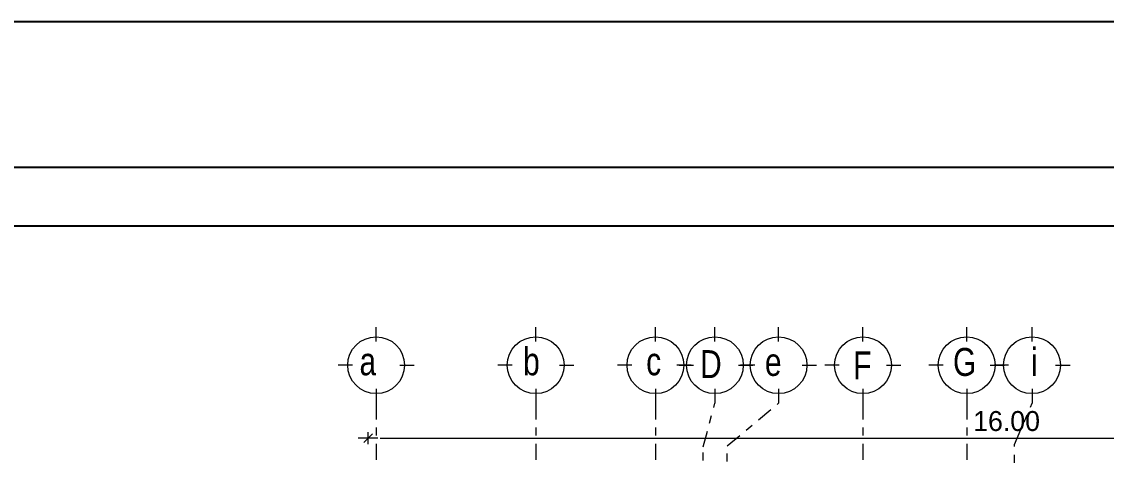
# Model space of a CAD drawing. Header units: inches. Extents: x -1583 to -1389, y -6910 to -6586.
# Drawn here: x -1457.26 to -1443.67, y -6591.91 to -6586.44 of the extents above; entities that cross this region are included whole.
import ezdxf

# ---------------------------------------------------------------- set-up
doc = ezdxf.new("R2010")
doc.units = ezdxf.units.IN
doc.header["$MEASUREMENT"] = 0
doc.linetypes.add('CENTERX2', pattern=[101.6, 63.5, -12.7, 12.7, -12.7])
doc.linetypes.add('DASHDOTX2', pattern=[50.8, 25.4, -12.7, 0, -12.7])
doc.layers.add('Axsis', color=8, linetype='CENTERX2')
doc.layers.add('xyz', color=93, linetype='Continuous')
for name, color, linetype, lineweight in [('dime', 240, 'Continuous', 13), ('ejes', 134, 'Continuous', 15), ('F DIM IN', 147, 'Continuous', 5), ('wall', 7, 'Continuous', 30)]:
    doc.layers.add(name, color=color, linetype=linetype, lineweight=lineweight)
doc.styles.add('ARIAL', font='arialbd.ttf', dxfattribs={"width": 0.8, "height": 500})
doc.styles.add('SOSA', font='sosa.shx')
doc.dimstyles.new('DIM-50', dxfattribs={"dimtxt": 0.25, "dimasz": 0.15, "dimexe": 0, "dimexo": 0, "dimgap": 0.05, "dimtad": 1, "dimzin": 0, "dimdsep": 46, "dimtxsty": 'SOSA', "dimblk1": 'DIM-TICK', "dimblk2": 'DIM-TICK', "dimsah": 1, "dimcen": 1, "dimse1": 1, "dimse2": 1, "dimclrd": 251, "dimclrt": 4, "dimadec": 0, "dimazin": 0, "dimtfac": 1.5, "dimtix": 1, "dimtmove": 0, "dimatfit": 0, "dimldrblk": 'DIM-TICK', "dimfxl": 1, "dimtolj": 1, "dimtzin": 0, "dimarcsym": 0})

# ---------------------------------------------------------------- blocks, each defined once
blk = doc.blocks.new('kalesh')
at = {"layer": 'Defpoints'}
blk.add_lwpolyline([(3940.9584, 559.483), (3987.589, 559.483), (3987.589, 592.3464), (3940.9584, 592.3464)], close=True, dxfattribs=at)
at = {"layer": 'xyz', "ltscale": 0.2}
for p, q in [((3943.1791, 591.2361), (3984.8134, 591.2361)), ((3943.2525, 590.788), (3984.8868, 590.788))]:
    blk.add_line(p, q, dxfattribs=at)
blk = doc.blocks.new('1215447849')
at = {"layer": 'F DIM IN', "color": 0}
for p, q in [((2873.41, -5903.636), (2873.41, -5903.456)), ((2873.114, -5903.932), (2872.934, -5903.932)), ((2873.706, -5903.932), (2873.886, -5903.932)), ((2873.41, -5904.228), (2873.41, -5904.408))]:
    blk.add_line(p, q, dxfattribs=at)
blk.add_circle((2873.41, -5903.932), 0.356, dxfattribs=at)
blk = doc.blocks.new('DIM-TICK')
for p, q in [((-0.82, 0), (0.82, 0)), ((-0.354, -0.354), (0.354, 0.354)), ((0, 0.5), (0, -0.5))]:
    blk.add_line(p, q)
blk = doc.blocks.new('*D23')
at = {"layer": 'Defpoints', "color": 0, "transparency": 16777216}
for p in [(-1781.62, -6596.532), (-1797.62, -6599.095), (-1781.62, -6621.495)]:
    blk.add_point(p, dxfattribs=at)
at = {"layer": 'dime', "color": 251, "lineweight": -2, "transparency": 16777216}
blk.add_line((-1797.47, -6596.532), (-1781.77, -6596.532), dxfattribs=at)
at = {"layer": 'dime', "color": 251, "lineweight": -2, "transparency": 16777216, "xscale": 0.15, "yscale": 0.15, "zscale": 0.15, "rotation": 180}
blk.add_blockref('DIM-TICK', (-1797.62, -6596.532), dxfattribs=at)
at = {"layer": 'dime', "color": 251, "lineweight": -2, "transparency": 16777216, "xscale": 0.15, "yscale": 0.15, "zscale": 0.15}
blk.add_blockref('DIM-TICK', (-1781.62, -6596.532), dxfattribs=at)
at = {"layer": 'dime', "color": 4, "transparency": 16777216, "insert": (-1789.62, -6596.319), "char_height": 0.25, "attachment_point": 5, "style": 'SOSA'}
blk.add_mtext('\\A1;16.00', dxfattribs=at)
blk = doc.blocks.new('25698555')
at = {"layer": 'Axsis', "color": 251, "linetype": 'DASHDOTX2', "lineweight": 5, "ltscale": 0.008, "true_color": 0x636466}
for p, q in [((-1797.52, -6596.095), (-1797.52, -6632.095)), ((-1795.52, -6596.095), (-1795.52, -6632.095)), ((-1794.02, -6596.095), (-1794.02, -6632.095)), ((-1791.42, -6596.095), (-1791.42, -6632.095)), ((-1790.12, -6596.095), (-1790.12, -6632.095))]:
    blk.add_line(p, q, dxfattribs=at)
for points in [[(-1793.275, -6632.095), (-1793.42, -6631.551), (-1793.42, -6596.639), (-1793.275, -6596.095)], [(-1792.477, -6632.095), (-1793.12, -6631.563), (-1793.12, -6596.626), (-1792.477, -6596.095)], [(-1789.301, -6632.095), (-1789.52, -6631.579), (-1789.52, -6596.611), (-1789.301, -6596.095)]]:
    blk.add_lwpolyline(points, dxfattribs=at)
at = {"layer": 'wall', "color": 116, "true_color": 0x136734}
for p in [(-4670.93, -691.686), (-4668.93, -691.686), (-4667.43, -691.686), (-4666.685, -691.686), (-4665.887, -691.686), (-4664.83, -691.686), (-4663.53, -691.686), (-4662.711, -691.686)]:
    blk.add_blockref('1215447849', p, dxfattribs=at)
at = {"layer": 'ejes', "color": 116, "ltscale": 0.05, "true_color": 0x136734, "char_height": 0.35, "width": 0.37193, "attachment_point": 1, "style": 'ARIAL'}
for s, insert in [('{\\fBankGothic Md BT|b0|i0|c0|p34;a}', (-1797.728, -6595.394)), ('{\\fBankGothic Md BT|b0|i0|c0|p34;b}', (-1795.678, -6595.394)), ('{\\fBankGothic Md BT|b0|i0|c0|p34;c}', (-1794.136, -6595.394)), ('{\\fBankGothic Md BT|b0|i0|c0|p34;D}', (-1793.46, -6595.429)), ('{\\fBankGothic Md BT|b0|i0|c0|p34;e}', (-1792.648, -6595.402)), ('{\\fBankGothic Md BT|b0|i0|c0|p34;F}', (-1791.542, -6595.446)), ('{\\fBankGothic Md BT|b0|i0|c0|p34;G}', (-1790.291, -6595.402)), ('{\\fBankGothic Md BT|b0|i0|c0|p34;i}', (-1789.313, -6595.402))]:
    blk.add_mtext(s, dxfattribs=dict(at, insert=insert))
at = {"layer": 'dime', "color": 1}
dim = blk.add_linear_dim(base=(-1781.62, -6596.532), p1=(-1797.62, -6599.095), p2=(-1781.62, -6621.495), dimstyle='DIM-50', dxfattribs=at)
dim.commit()
dim.dimension.update_dxf_attribs({"geometry": '*D23', "text_midpoint": (-1789.62, -6596.319)})

msp = doc.modelspace()

# ---------------------------------------------------------------- block references
at = {"xscale": 1.641908620799998, "yscale": 1.641908620799998, "zscale": 1.641908620799998}
msp.add_blockref('kalesh', (-7941.853, -7559.017), dxfattribs=at)
at = {"layer": 'dime', "color": 1}
msp.add_blockref('25698555', (344.701, 4.876), dxfattribs=at)

doc.saveas('drawing.dxf')
